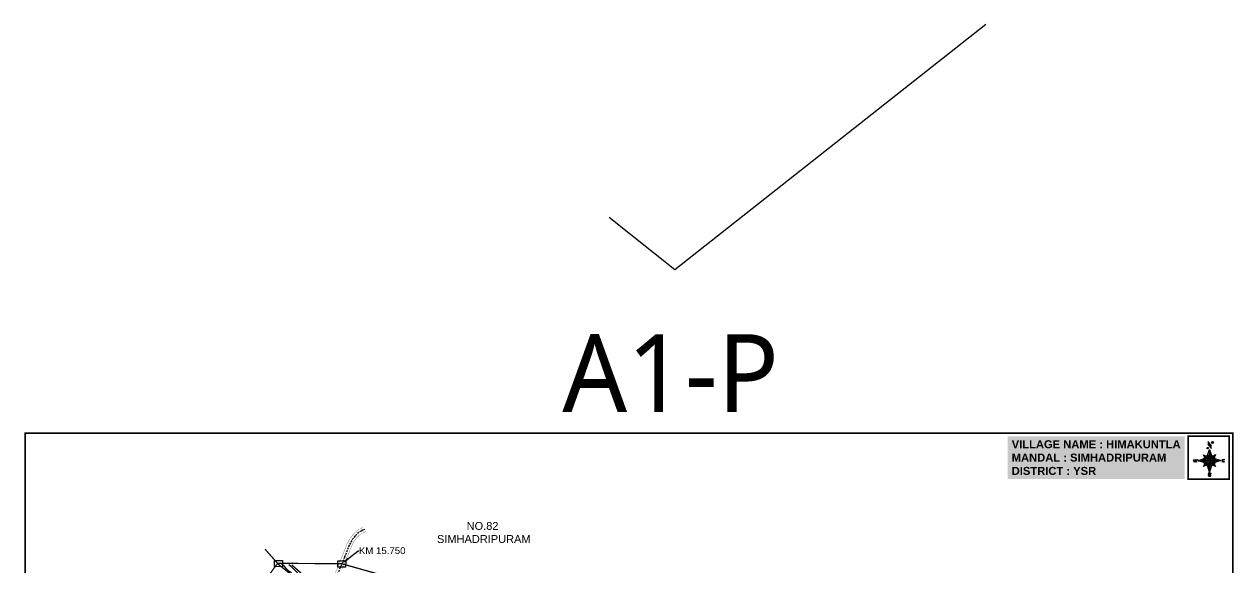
# Model space of a CAD drawing. Header units: inches. Extents: x 188154 to 209255, y 1610134 to 1617920.
# Drawn here: x 188154 to 193065, y 1615712 to 1617920 of the extents above; entities that cross this region are included whole.
import ezdxf
from ezdxf import colors
from ezdxf.entities.mleader import LeaderData, LeaderLine
from ezdxf.math import Vec2, Vec3

# ---------------------------------------------------------------- set-up
doc = ezdxf.new("R2010")
doc.units = ezdxf.units.IN
doc.header["$LTSCALE"] = 15
doc.header["$MEASUREMENT"] = 0
doc.linetypes.add('HIDDEN2', pattern=[0.1875, 0.125, -0.0625])
for name, color, linetype in [('AQUADUCT', 1, 'Continuous'), ('bord', 1, 'Continuous'), ('CADAS', 1, 'Continuous'), ('CANAL1', 7, 'Continuous'), ('PAPER SIZE', 5, 'Continuous'), ('PLOTS', 7, 'Continuous'), ('STREAM', 4, 'Continuous'), ('text2', 7, 'Continuous'), ('VILLAGE BOUNDARY STONES', 1, 'Continuous'), ('VILLAGE BOUNDAY', 5, 'Continuous'), ('VILLAGE STONES', 240, 'Continuous')]:
    doc.layers.add(name, color=color, linetype=linetype)
doc.styles.get("Standard").update_dxf_attribs({"font": 'arial.ttf'})
doc.styles.add('TMS', font='trebuc.ttf')
pattern_1 = [(267.297113149, (-8720374.938, 50637915.138), (10.5367255337, -0.497431438), [])]
pattern_2 = [(357.297113149, (-8720374.938, 50637915.138), (0.497431438, 10.5367255337), [])]

# ---------------------------------------------------------------- blocks, each defined once
blk = doc.blocks.new('*X14')
at = {"color": 0, "linetype": 'Continuous'}
for p, q in [((6321.6, 240.5), (6322.3, 241.2)), ((6321.6, 240.3), (6322.3, 241)), ((6321.6, 240.1), (6322.3, 240.8)), ((6321.6, 239.9), (6322.4, 240.7)), ((6321.6, 239.8), (6322.4, 240.6)), ((6321.6, 239.6), (6322.5, 240.5)), ((6321.6, 239.4), (6322.5, 240.3)), ((6321.6, 239.2), (6322.6, 240.2)), ((6321.7, 239.1), (6322.6, 240.1)), ((6321.8, 240.8), (6322.4, 241.4)), ((6321.8, 239), (6322.7, 240)), ((6321.8, 239), (6322.8, 239.9)), ((6321.9, 238.9), (6322.9, 239.8)), ((6322.1, 241.3), (6322.4, 241.6)), ((6322, 238.8), (6323, 239.7)), ((6322.1, 238.7), (6323.1, 239.6)), ((6322.2, 238.6), (6323.1, 239.6)), ((6322.3, 238.5), (6323.2, 239.5)), ((6322.4, 238.5), (6323.3, 239.4)), ((6322.5, 238.4), (6323.4, 239.3)), ((6322.7, 238.4), (6323.6, 239.3)), ((6322.8, 238.3), (6323.7, 239.2)), ((6322.9, 238.3), (6323.8, 239.1)), ((6323.1, 238.2), (6323.9, 239.1)), ((6323.2, 238.2), (6324, 239)), ((6323.3, 238.2), (6324.2, 239)), ((6323.5, 238.1), (6324.3, 238.9)), ((6323.7, 238.1), (6324.4, 238.9)), ((6323.8, 238.1), (6324.6, 238.8)), ((6324.1, 238.2), (6324.7, 238.8)), ((6324.3, 238.3), (6324.9, 238.8)), ((6324.6, 238.3), (6325.1, 238.8)), ((6324.8, 238.4), (6325.2, 238.8)), ((6325.1, 238.5), (6325.4, 238.8)), ((6325.4, 238.6), (6325.6, 238.8))]:
    blk.add_line(p, q, dxfattribs=at)
blk = doc.blocks.new('*X13')
at = {"color": 0, "linetype": 'Continuous'}
for p, q in [((6324.4, 240.3), (6324.5, 240.4)), ((6324.6, 240.3), (6324.8, 240.5)), ((6324.7, 240.2), (6325, 240.5)), ((6324.8, 240.2), (6325.2, 240.6)), ((6325, 240.1), (6325.5, 240.6)), ((6325.1, 240.1), (6325.6, 240.6)), ((6325.2, 240), (6325.8, 240.6)), ((6325.3, 240), (6326, 240.6)), ((6325.4, 239.9), (6326.1, 240.6)), ((6325.5, 239.8), (6326.2, 240.5)), ((6325.6, 239.8), (6326.3, 240.5)), ((6325.7, 239.7), (6326.5, 240.4)), ((6325.9, 239.6), (6326.6, 240.3)), ((6326, 239.5), (6326.7, 240.3)), ((6326, 239.4), (6326.8, 240.2)), ((6326.1, 239.3), (6327, 240.2)), ((6326.2, 239.3), (6327.1, 240.1)), ((6326.3, 239.2), (6327.1, 240)), ((6326.4, 239.1), (6327.2, 239.9)), ((6326.5, 239), (6327.3, 239.8)), ((6326.5, 238.9), (6327.4, 239.7)), ((6326.6, 238.8), (6327.5, 239.6)), ((6326.7, 238.7), (6327.5, 239.5)), ((6326.8, 238.6), (6327.6, 239.4)), ((6326.8, 238.5), (6327.7, 239.3)), ((6326.8, 236.5), (6327.4, 237)), ((6326.9, 238.3), (6327.8, 239.2)), ((6326.9, 238.2), (6327.9, 239.1)), ((6326.9, 236.8), (6327.6, 237.4)), ((6327, 238.1), (6327.8, 239)), ((6327, 237.9), (6327.8, 238.8)), ((6327, 237.8), (6327.8, 238.6)), ((6327, 237.6), (6327.8, 238.4)), ((6327, 237.4), (6327.8, 238.2)), ((6327, 237.3), (6327.8, 238)), ((6327, 237.1), (6327.8, 237.9))]:
    blk.add_line(p, q, dxfattribs=at)
blk = doc.blocks.new('H')
at = {"layer": 'bord', "extrusion": (0.000427885, 0.004792, 0.999988)}
h = blk.add_hatch(dxfattribs=at)
h.set_pattern_fill('LINE', color=8, scale=84.387686, angle=-2.7029, style=0)
h.set_pattern_definition(pattern_2)
h.paths.add_polyline_path([(-492, 786, -0.090992), (-448, 775), (-486, 912)])
h = blk.add_hatch(dxfattribs=at)
h.set_pattern_fill('LINE', color=8, scale=84.387686, angle=-92.7029, style=0)
h.set_pattern_definition(pattern_1)
h.paths.add_polyline_path([(-625, 665, -0.090992), (-615, 710), (-751, 671)])
h = blk.add_hatch(dxfattribs=at)
h.set_pattern_fill('LINE', color=8, scale=84.387686, angle=-92.7029, style=0)
h.set_pattern_definition(pattern_1)
h.paths.add_polyline_path([(-246, 647), (-372, 653, -0.090992), (-382, 609)])
h = blk.add_hatch(dxfattribs=at)
h.set_pattern_fill('LINE', color=8, scale=84.387686, angle=-2.7029, style=0)
h.set_pattern_definition(pattern_2)
h.paths.add_polyline_path([(-504, 533, -0.090992), (-549, 543), (-510, 406)])
for p, q in [((-538, 774, -1216), (-487, 906, -1216)), ((-519, 1020, -1217), (-435, 927, -1216)), ((-516, 1087, -1217), (-432, 994, -1217)), ((-487, 906, -1216), (-493, 780, -1216)), ((-487, 906, -1216), (-448, 769, -1216)), ((-865, 701, -1215), (-847, 638, -1215)), ((-847, 700, -1215), (-829, 637, -1215)), ((-829, 699, -1215), (-811, 636, -1215)), ((-829, 699, -1215), (-811, 698, -1215)), ((-811, 698, -1215), (-794, 635, -1215)), ((-752, 665, -1215), (-615, 704, -1215)), ((-752, 665, -1215), (-625, 659, -1215)), ((-619, 614, -1215), (-752, 665, -1215)), ((-639, 526, -1214), (-606, 585, -1215)), ((-639, 526, -1214), (-593, 568, -1215)), ((-577, 553, -1215), (-639, 526, -1214)), ((-627, 794, -1216), (-567, 760, -1216)), ((-627, 794, -1216), (-584, 747, -1215)), ((-599, 731, -1215), (-627, 794, -1216)), ((-421, 753, -1216), (-359, 781, -1216)), ((-371, 513, -1214), (-414, 560, -1215)), ((-359, 781, -1216), (-405, 739, -1216)), ((-399, 576, -1215), (-371, 513, -1214)), ((-359, 781, -1216), (-392, 721, -1215)), ((-246, 641, -1215), (-383, 603, -1215)), ((-379, 693, -1215), (-246, 641, -1215)), ((-373, 647, -1215), (-246, 641, -1215)), ((-213, 669, -1215), (-217, 601, -1215)), ((-197, 600, -1215), (-194, 668, -1215)), ((-511, 400, -1214), (-549, 537, -1214)), ((-460, 533, -1215), (-511, 400, -1214)), ((-505, 527, -1214), (-511, 400, -1214)), ((-371, 513, -1214), (-431, 546, -1215))]:
    blk.add_line(p, q, dxfattribs=at)
at = {"layer": 'bord', "color": 8, "linetype": 'ByBlock', "extrusion": (0.000427885, 0.004792, 0.999988)}
for p, q in [((-373, 647, -1215), (-625, 659, -1215)), ((-378, 616, -1215), (-623, 628, -1215)), ((-375, 679, -1215), (-620, 691, -1215)), ((-392, 585, -1215), (-611, 595, -1215)), ((-386, 711, -1215), (-605, 722, -1215)), ((-420, 555, -1215), (-587, 562, -1215)), ((-411, 744, -1216), (-578, 752, -1216)), ((-493, 780, -1216), (-505, 527, -1214))]:
    blk.add_line(p, q, dxfattribs=at)
at = {"layer": 'bord', "extrusion": (0.000427885, 0.004792, 0.999988), "elevation": -1212}
for points, const_width in [([(-530, 950, 1), (-520, 939, 1)], 14.8), ([(-414, 1073, 1), (-398, 1058, 1)], 22.3), ([(-776, 697, 1), (-769, 690, 1)], 8.9), ([(-180, 618, 1), (-173, 611, 1)], 9.79), ([(-178, 667, 1), (-171, 660, 1)], 9.79), ([(-525, 322, 1), (-533, 329, 1)], 11.1), ([(-490, 362, 1), (-498, 369, 1)], 11.1)]:
    blk.add_lwpolyline(points, format="xyb", close=True, dxfattribs=dict(at, const_width=const_width))
for points, const_width in [([(-522, 960), (-516, 1093)], 1.61), ([(-434, 933), (-428, 1066)], 1.61), ([(-870, 707), (-846, 706)], 0.642), ([(-829, 643), (-855, 644)], 0.642), ([(-829, 643), (-821, 678)], 0.642), ([(-811, 642), (-784, 641)], 0.642), ([(-793, 641), (-782, 694)], 0.642), ([(-177, 605), (-226, 607)], 0.706), ([(-223, 676), (-174, 673)], 0.706), ([(-195, 645), (-185, 644)], 0.706)]:
    blk.add_lwpolyline(points, dxfattribs=dict(at, const_width=const_width))
for points in [[(-537, 317), (-531, 310), (-520, 307), (-505, 307), (-494, 310), (-486, 318), (-487, 326), (-491, 333), (-494, 336), (-503, 341), (-522, 347), (-530, 352), (-534, 355), (-537, 363), (-537, 373), (-530, 381), (-520, 384), (-504, 384), (-493, 380), (-487, 373)], [(-522, 348), (-526, 354), (-528, 361), (-528, 371), (-526, 375), (-521, 381), (-515, 384)], [(-505, 307), (-499, 312), (-497, 319), (-497, 327), (-501, 335), (-509, 343)]]:
    blk.add_lwpolyline(points, dxfattribs=at)
at = {"layer": 'bord', "extrusion": (0.000427885, 0.004792, 0.999988)}
for centre, radius in [((-525, 944, -1212), 14.8), ((-406, 1065, -1212), 22.3), ((-773, 694, -1212), 8.9), ((-498, 659, -1212), 127), ((-177, 615, -1212), 9.79), ((-174, 663, -1212), 9.79), ((-529, 325, -1212), 11.1), ((-494, 365, -1212), 11.1)]:
    blk.add_circle(centre, radius, dxfattribs=at)
at = {"layer": 'bord', "color": 8, "linetype": 'ByBlock', "extrusion": (0.000427885, 0.004792, 0.999988)}
for centre, radius, start, end in [((-482, 658, -1212), 128, 94.9254, 259.6691), ((-437, 656, -1212), 141, 113.2864, 241.308), ((-316, 651, -1212), 222, 142.5892, 212.0053), ((-560, 662, -1212), 141, 293.2864, 61.308), ((-681, 668, -1212), 222, 322.5892, 32.0053), ((-515, 660, -1212), 128, 274.9254, 79.6691)]:
    blk.add_arc(centre, radius, start, end, dxfattribs=at)
at = {"layer": 'bord', "extrusion": (0.000427885, 0.004792, 0.999988)}
for points in [[(-516, 1093, -1212), (-431, 1000, -1212), (-519, 1026, -1212), (-434, 933, -1212)], [(-864, 707, -1212), (-846, 706, -1212), (-846, 644, -1212), (-829, 643, -1212)], [(-829, 705, -1212), (-811, 704, -1212), (-811, 642, -1212), (-793, 641, -1212)], [(-193, 674, -1212), (-197, 606, -1212), (-213, 675, -1212), (-216, 607, -1212)]]:
    blk.add_solid(points, dxfattribs=at)
at = {"layer": 'bord', "extrusion": (0.000427885, 0.004792, 0.999988), "xscale": 7.977342409717546, "yscale": 7.977342409717546, "zscale": 7.977342409717546, "rotation": 138.0840426661453}
for name, p in [('*X13', (38301, -31929, -1212)), ('*X14', (38314, -31951, -1212))]:
    blk.add_blockref(name, p, dxfattribs=at)

msp = doc.modelspace()

# ---------------------------------------------------------------- linework, layer by layer
at = {"layer": 'CANAL1', "color": 200, "const_width": 1}
for points in [[(189528.4, 1615875.4), (189524.7, 1615873.5), (189517.4, 1615869.7), (189506.5, 1615863.9), (189489.8, 1615847.7), (189475.3, 1615828.1), (189464.6, 1615807.3), (189445.1, 1615758.4), (189428.3, 1615716.2), (189391.4, 1615631.7)], [(189542.1, 1615859.9), (189533.9, 1615855.8), (189526.8, 1615852), (189518.3, 1615847.6), (189504.9, 1615834.5), (189492.3, 1615817.6), (189482.9, 1615799), (189463.6, 1615751), (189446.7, 1615708.5)]]:
    msp.add_lwpolyline(points, dxfattribs=at)
at = {"layer": 'CANAL1', "color": 1, "linetype": 'HIDDEN2', "ltscale": 4}
msp.add_lwpolyline([(189535.2, 1615867.6), (189529.3, 1615864.7), (189522.1, 1615860.8), (189512.4, 1615855.7), (189497.4, 1615841.1), (189483.8, 1615822.8), (189473.8, 1615803.1), (189454.4, 1615754.7), (189437.5, 1615712.4), (189400.6, 1615627.8)], dxfattribs=at)
at = {"layer": 'PAPER SIZE', "color": 5, "const_width": 7.11}
msp.add_lwpolyline([(193061.1, 1616258.8), (188158, 1616258.8), (188158, 1611298.8), (193061.1, 1611298.8)], close=True, dxfattribs=at)
at = {"layer": 'PLOTS'}
for points in [[(189182.8, 1615729.8), (189290.9, 1615641.9)], [(189803.6, 1615328.1), (189746.6, 1615332.5), (189684.4, 1615395.6), (189537.6, 1615494.2), (189389.6, 1615611.9), (189320.5, 1615651.7), (189240.9, 1615723.1)]]:
    msp.add_lwpolyline(points, dxfattribs=at)
at = {"layer": 'STREAM'}
for points in [[(189440.7, 1615150.1), (189498.4, 1615152.5), (189598.1, 1615153.2), (189664.9, 1615162.1), (189739, 1615185.7), (189795.8, 1615213.2), (189806.8, 1615250.2), (189767.6, 1615289.1), (189732.1, 1615305.7), (189684.5, 1615329.9), (189597.2, 1615405.7), (189554.6, 1615439.7), (189488.7, 1615496.1), (189445, 1615539), (189441.5, 1615547.6), (189397.6, 1615585.3), (189264.5, 1615667.8), (189195.1, 1615731.8)], [(189228.2, 1615725.7), (189283.9, 1615674.4), (189385.6, 1615598.9), (189433.6, 1615564.7), (189463.8, 1615547.7), (189486.3, 1615508.7), (189528.4, 1615482.3), (189562.1, 1615456.5), (189622.1, 1615415), (189677.7, 1615371.9), (189750.3, 1615320.2), (189801.3, 1615303.9), (189829.5, 1615273.4), (189841.3, 1615223.9), (189865.3, 1615186.8), (189895.1, 1615177.1), (189939.4, 1615180.7), (190018.5, 1615201.8), (190068, 1615215.4), (190118.3, 1615255.7), (190168.2, 1615297.4), (190204.3, 1615307.1), (190287.7, 1615300.9), (190312.6, 1615285.3), (190368.2, 1615270.3), (190470.9, 1615228.4), (190550.5, 1615216.7), (190643.7, 1615222.9), (190756.2, 1615260.5), (190803.1, 1615282.5), (190908.9, 1615277), (190988.2, 1615310.5), (191034.9, 1615351.7), (191112.4, 1615390.8), (191181.7, 1615417.8)]]:
    msp.add_spline(points, degree=3, dxfattribs=at)
at = {"layer": 'text2'}
msp.add_lwpolyline([(190529.6, 1617135.8), (190794.9, 1616923.8), (192057.8, 1617920.5)], dxfattribs=at)
at = {"layer": 'text2', "color": 200, "const_width": 6.84, "elevation": 0.1}
msp.add_lwpolyline([(193046.2, 1616246.5), (192879.1, 1616246.5), (192879.1, 1616072.2), (193046.2, 1616072.2)], close=True, dxfattribs=at)
at = {"layer": 'VILLAGE BOUNDARY STONES'}
for points in [[(189170.9, 1615742), (189202.8, 1615741.6), (189202.5, 1615716.1), (189170.5, 1615716.6)], [(189427.4, 1615740.1), (189459.4, 1615739.7), (189459.1, 1615714.2), (189427.1, 1615714.6)]]:
    msp.add_lwpolyline(points, close=True, dxfattribs=at)
at = {"layer": 'VILLAGE BOUNDAY', "const_width": 5.08}
for points in [[(189132.2, 1615787.4), (189182.8, 1615729.8), (189442.8, 1615728.5), (189632.2, 1615674.9)], [(189081.9, 1615591.3), (189182.8, 1615729.8)]]:
    msp.add_lwpolyline(points, dxfattribs=at)

# ---------------------------------------------------------------- block references
at = {"layer": 'AQUADUCT', "color": 1, "xscale": 0.1796923889428896, "yscale": 0.1796923889428896, "zscale": 0.1796923889428896, "rotation": 3.078330600073183}
msp.add_blockref('H', (193061.7, 1616034.8, 218.9), dxfattribs=at)

# ---------------------------------------------------------------- texts
at = {"layer": 'CADAS', "color": 2, "style": 'TMS'}
msp.add_text('A1-P', height=315.69, dxfattribs=at).set_placement((190339.1, 1616345.2))
at = {"layer": 'text2', "insert": (192163, 1616230), "char_height": 32.488, "width": 685.913, "attachment_point": 1, "bg_fill": 1, "box_fill_scale": 1.5, "bg_fill_color": 9, "bg_fill_transparency": 0}
msp.add_mtext('{\\fArial|b1|i0|c0|p34;\\C1;VILLAGE NAME :\\C5; HIMAKUNTLA\\P\\C1;MANDAL : \\C5;SIMHADRIPURAM\\P\\C1;DISTRICT : \\C5;YSR}', dxfattribs=at)
at = {"layer": 'text2', "insert": (189730, 1615898), "char_height": 32, "width": 564.324, "attachment_point": 1}
msp.add_mtext('\\pi220.44307;NO.82\\P\\pi87.64088; SIMHADRIPURAM', dxfattribs=at)

# ---------------------------------------------------------------- leaders
at = {"layer": 'VILLAGE STONES', "color": 1}
ml = msp.add_multileader_mtext('Standard', dxfattribs=at)
ml.set_content('KM 15.750', color=1)
ml.set_leader_properties()
ml.build(insert=Vec2(0, 0))
ml.multileader.update_dxf_attribs({"dogleg_length": 0.36, "arrow_head_size": 30})
ctx = ml.context
ctx.base_point, ctx.char_height, ctx.arrow_head_size, ctx.landing_gap_size, ctx.plane_origin = Vec3(189513, 1615781.3), 28, 30, 0.09, Vec3(189437.5, 1615813.4)
notes = []
notes.append((ctx, [(0, (1, 1, 0), (189509.8, 1615781.3), (1, 0), 3.17, [(0, [(189444.4, 1615729.3)], 0, [])])]))
ctx.mtext.insert, ctx.mtext.flow_direction = Vec3(189513.1, 1615795.5), 5
for ctx, leaders in notes:
    for number, flags, end, landing, length, lines in leaders:
        leader = LeaderData()
        leader.index, (leader.has_last_leader_line, leader.has_dogleg_vector, leader.attachment_direction) = number, flags
        leader.last_leader_point, leader.dogleg_vector, leader.dogleg_length = Vec3(end), Vec3(landing), length
        for number, points, colour, breaks in lines:
            line = LeaderLine()
            line.index, line.vertices, line.color, line.breaks = number, Vec3.list(points), colors.encode_raw_color(colour), breaks
            leader.lines.append(line)
        ctx.leaders.append(leader)

doc.saveas('drawing.dxf')
